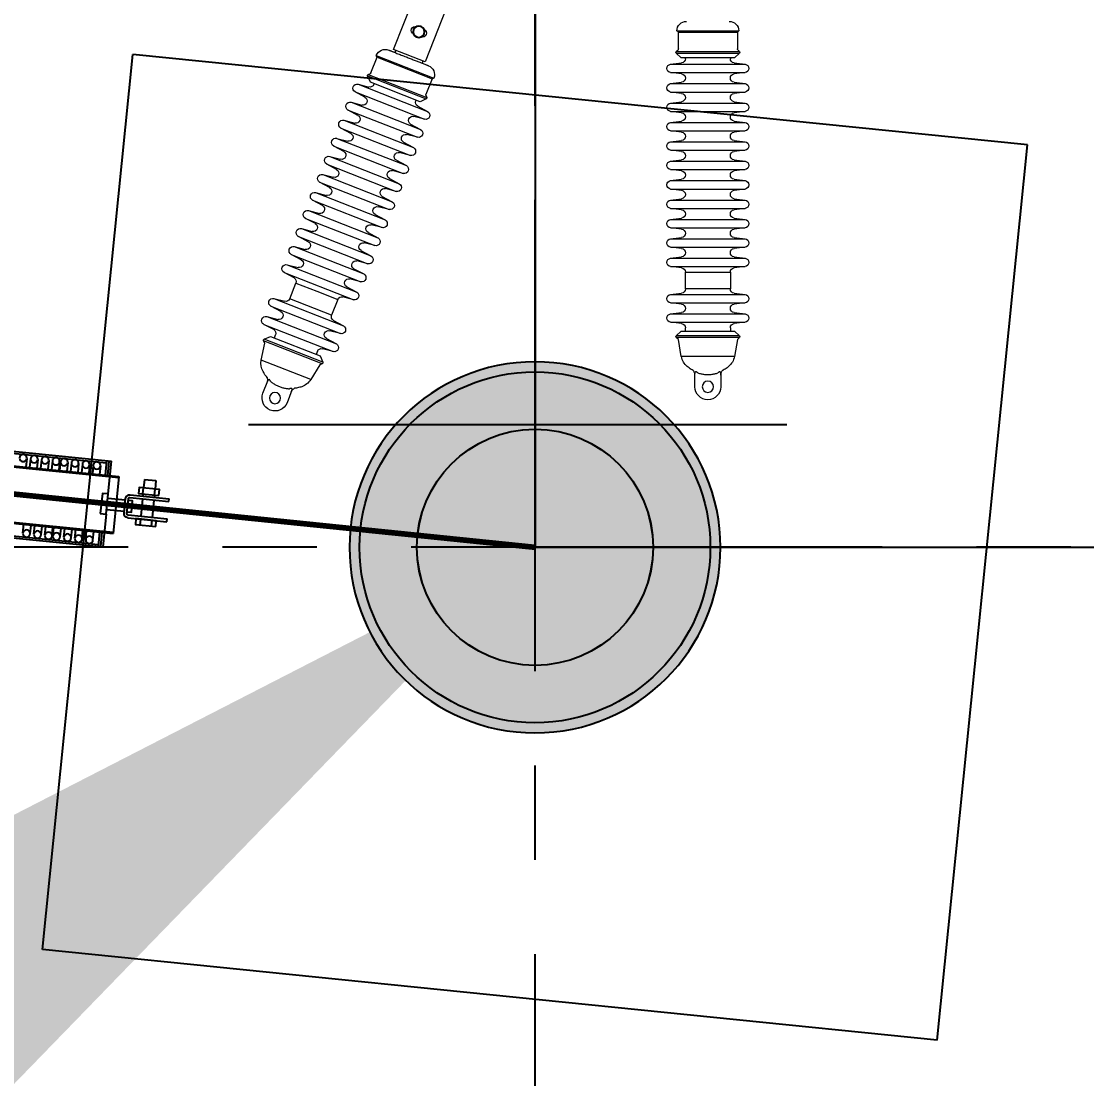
# Model space of a CAD drawing. Header units: millimetres. Extents: x -37020 to 35906, y -101 to 52234.
# Drawn here: x 2.785 to 4.681, y 318.676 to 320.557 of the extents above; entities that cross this region are included whole.
import ezdxf
from ezdxf import colors
from ezdxf.entities.mleader import LeaderData, LeaderLine
from ezdxf.math import Vec2, Vec3

# ---------------------------------------------------------------- set-up
doc = ezdxf.new("R2010")
doc.units = ezdxf.units.MM
doc.header["$PDMODE"] = 35
doc.header["$PDSIZE"] = 1
doc.linetypes.add('CENTER', pattern=[50.8, 31.75, -6.35, 6.35, -6.35])
doc.linetypes.add('DASHED2', pattern=[0.375, 0.25, -0.125])
for name, color, linetype in [('Catenaria', 2, 'Continuous'), ('catenaria_oll_explicación_apagar', 40, 'Continuous'), ('GE-Cotas', 1, 'Continuous'), ('REFERENCIAS', 1, 'Continuous')]:
    doc.layers.add(name, color=color, linetype=linetype)
doc.styles.add('Romans', font='romans.shx', dxfattribs={"width": 0.8})
doc.styles.get("Standard").update_dxf_attribs({"font": 'arial.ttf'})
doc.dimstyles.get("Standard").update_dxf_attribs({"dimtxt": 0.18, "dimasz": 0.18, "dimexe": 0.18, "dimexo": 0.0625, "dimgap": 0.09, "dimtad": 0, "dimtih": 1, "dimtoh": 1, "dimdec": 4, "dimzin": 0, "dimdsep": 46, "dimtxsty": 'Standard', "dimcen": 0.09, "dimadec": 0, "dimazin": 0, "dimtfac": 1, "dimtdec": 4, "dimtofl": 0, "dimtmove": 0, "dimatfit": 3, "dimfxl": 1, "dimtolj": 1, "dimtzin": 0, "dimarcsym": 0})

# ---------------------------------------------------------------- blocks, each defined once
blk = doc.blocks.new('A$C3F1319B9')
at = {"layer": 'catenaria_oll_explicación_apagar', "ltscale": 0.1}
blk.add_line((-7.4205, 0.5076), (2.2612, 0.5076), dxfattribs=at)
blk.add_circle((2.2612, 0.5076), 0.21, dxfattribs=at)
blk = doc.blocks.new('ménsula móvil IN G 2.2m')
at = {"color": 252, "linetype": 'Continuous', "lineweight": 15}
for p, q in [((114.8, 66.4), (112.4, 46.6)), ((114.8, -66.4), (114.8, 66.4)), ((132.1, 46.6), (129.7, 66.4)), ((129.7, -66.4), (129.7, 66.4)), ((149.3, 66.4), (146.9, 46.6)), ((149.3, -66.4), (149.3, 66.4)), ((166.6, 46.6), (164.2, 66.4)), ((164.2, -66.4), (164.2, 66.4)), ((213.8, 66.4), (211.4, 46.6)), ((213.8, -66.4), (213.8, 66.4)), ((231.1, 46.6), (228.7, 66.4)), ((228.7, -66.4), (228.7, 66.4)), ((248.3, 66.4), (245.9, 46.6)), ((248.3, -66.4), (248.3, 66.4)), ((265.6, 46.6), (263.2, 66.4)), ((263.2, -66.4), (263.2, 66.4)), ((282.8, 66.4), (280.4, 46.6)), ((282.8, -66.4), (282.8, 66.4)), ((300.1, 46.6), (297.7, 66.4)), ((297.7, -66.4), (297.7, 66.4)), ((317.3, 66.4), (314.9, 46.6)), ((317.3, -66.4), (317.3, 66.4)), ((334.6, 46.6), (332.2, 66.4)), ((332.2, -66.4), (332.2, 66.4)), ((351.8, 66.4), (349.4, 46.6)), ((351.8, -66.4), (351.8, 66.4)), ((369.1, 46.6), (366.7, 66.4)), ((366.7, -66.4), (366.7, 66.4)), ((386.3, 66.4), (383.9, 46.6)), ((386.3, -66.4), (386.3, 66.4)), ((403.6, 46.6), (401.2, 66.4)), ((401.2, -66.4), (401.2, 66.4)), ((420.8, 66.4), (418.4, 46.6)), ((420.8, -66.4), (420.8, 66.4)), ((438.1, 46.6), (435.7, 66.4)), ((435.7, -66.4), (435.7, 66.4)), ((455.3, 66.4), (452.9, 46.6)), ((455.3, -66.4), (455.3, 66.4)), ((472.6, 46.6), (470.2, 66.4)), ((470.2, -66.4), (470.2, 66.4)), ((489.8, 66.4), (487.4, 46.6)), ((489.8, -66.4), (489.8, 66.4)), ((507.1, 46.6), (504.7, 66.4)), ((504.7, -66.4), (504.7, 66.4)), ((524.3, 66.4), (521.9, 46.6)), ((524.3, -66.4), (524.3, 66.4)), ((541.6, 46.6), (539.2, 66.4)), ((539.2, -66.4), (539.2, 66.4)), ((558.8, 66.4), (556.4, 46.6)), ((558.8, -66.4), (558.8, 66.4)), ((576.1, 46.6), (573.7, 66.4)), ((573.7, -66.4), (573.7, 66.4)), ((84, 52.5), (53.9, 47.2)), ((53.9, 47.2), (53.9, -47.2)), ((87.6, 56.1), (84, 52.5)), ((87.6, 56.1), (87.6, -56.1)), ((99, 47.5), (90.4, 56.1)), ((90.4, 56.1), (90.4, -56.1)), ((99, -47.5), (99, 47.5)), ((105, 40), (99, 40)), ((204, 40), (174, 40)), ((174, 40), (174, -40)), ((204, 0), (204, 40)), ((585, 40), (583.5, 40)), ((593.6, 56.1), (585, 47.5)), ((585, 47.5), (585, -47.5)), ((593.6, -56.1), (593.6, 56.1)), ((599.4, 53.1), (596.4, 56.1)), ((596.4, -56.1), (596.4, 56.1)), ((630.5, 52.5), (600.8, 52.5)), ((633, 55), (630.5, 52.5)), ((630.5, -52.5), (630.5, 52.5)), ((633, -55), (633, 55)), ((23.8, 23), (0, 23)), ((23.8, 23), (24.3, 22.9)), ((25.4, 18.7), (24.7, 18)), ((204, -40), (204, 0)), ((0, -23), (23.8, -23)), ((53.9, -47.2), (84, -52.5)), ((84, -52.5), (87.6, -56.1)), ((90.4, -56.1), (99, -47.5)), ((99, -40), (105, -40)), ((112.4, -46.6), (114.8, -66.4)), ((129.7, -66.4), (132.1, -46.6)), ((146.9, -46.6), (149.3, -66.4)), ((164.2, -66.4), (166.6, -46.6)), ((174, -40), (204, -40)), ((211.4, -46.6), (213.8, -66.4)), ((228.7, -66.4), (231.1, -46.6)), ((245.9, -46.6), (248.3, -66.4)), ((263.2, -66.4), (265.6, -46.6)), ((280.4, -46.6), (282.8, -66.4)), ((297.7, -66.4), (300.1, -46.6)), ((314.9, -46.6), (317.3, -66.4)), ((332.2, -66.4), (334.6, -46.6)), ((349.4, -46.6), (351.8, -66.4)), ((366.7, -66.4), (369.1, -46.6)), ((383.9, -46.6), (386.3, -66.4)), ((401.2, -66.4), (403.6, -46.6)), ((418.4, -46.6), (420.8, -66.4)), ((435.7, -66.4), (438.1, -46.6)), ((452.9, -46.6), (455.3, -66.4)), ((470.2, -66.4), (472.6, -46.6)), ((487.4, -46.6), (489.8, -66.4)), ((504.7, -66.4), (507.1, -46.6)), ((521.9, -46.6), (524.3, -66.4)), ((539.2, -66.4), (541.6, -46.6)), ((556.4, -46.6), (558.8, -66.4)), ((573.7, -66.4), (576.1, -46.6)), ((583.5, -40), (585, -40)), ((585, -47.5), (593.6, -56.1)), ((596.4, -56.1), (599.4, -53.1)), ((600.8, -52.5), (630.5, -52.5)), ((630.5, -52.5), (633, -55)), ((828.6, -404.3), (577.7, -502.8)), ((599.7, -559), (850.6, -460.4)), ((547.6, -490.6), (520, -501.5)), ((549.1, -487.4), (547.6, -490.6)), ((586, -588.4), (547.6, -490.6)), ((589.3, -589.8), (549.1, -487.4)), ((467, -528.7), (457.6, -511.1)), ((506.1, -634.7), (457.6, -511.1)), ((475.8, -503.9), (480.9, -523.2)), ((524.4, -627.5), (475.8, -503.9)), ((499.1, -516), (489.7, -498.5)), ((538.3, -622.1), (489.7, -498.5)), ((512, -500.8), (507.1, -511.9)), ((553, -605.2), (512, -500.8)), ((518.5, -501.5), (514.6, -499.8)), ((555.6, -604.2), (514.6, -499.8)), ((579.3, -506.9), (575.6, -508.4)), ((577.7, -502.8), (599.7, -559)), ((411.6, -529.1), (416.7, -548.4)), ((460.2, -652.7), (411.6, -529.1)), ((434.9, -541.3), (425.5, -523.7)), ((474, -647.3), (425.5, -523.7)), ((443.7, -516.5), (448.8, -535.8)), ((492.3, -640.1), (443.7, -516.5)), ((507.1, -511.9), (541.9, -600.3)), ((509.9, -518.9), (508.5, -519.4)), ((370.7, -566.5), (361.2, -548.9)), ((409.8, -672.5), (361.2, -548.9)), ((379.5, -541.7), (384.5, -561.1)), ((428.1, -665.4), (379.5, -541.7)), ((402.8, -553.9), (393.4, -536.3)), ((441.9, -659.9), (393.4, -536.3)), ((315.3, -567), (320.3, -586.3)), ((363.8, -690.6), (315.3, -567)), ((338.6, -579.1), (329.1, -561.5)), ((377.7, -685.1), (329.1, -561.5)), ((347.4, -554.4), (352.4, -573.7)), ((395.9, -678), (347.4, -554.4)), ((594.4, -556.3), (598.1, -554.9)), ((274.4, -604.3), (264.9, -586.8)), ((313.5, -710.4), (264.9, -586.8)), ((283.2, -579.6), (288.2, -598.9)), ((331.7, -703.2), (283.2, -579.6)), ((306.5, -591.7), (297, -574.1)), ((345.6, -697.8), (297, -574.1)), ((218.9, -604.8), (224, -624.1)), ((267.5, -728.4), (218.9, -604.8)), ((242.2, -617), (232.8, -599.4)), ((281.4, -723), (232.8, -599.4)), ((251.1, -592.2), (256.1, -611.5)), ((299.6, -715.8), (251.1, -592.2)), ((538.3, -622.1), (533.2, -602.8)), ((537.7, -593.9), (539.1, -593.4)), ((541.9, -600.3), (553, -605.2)), ((555.6, -604.2), (557.3, -600.3)), ((558.4, -599.2), (586, -588.4)), ((586, -588.4), (589.3, -589.8)), ((178, -642.2), (168.6, -624.6)), ((217.1, -748.2), (168.6, -624.6)), ((186.8, -617.4), (191.9, -636.7)), ((235.4, -741.1), (186.8, -617.4)), ((210.1, -629.6), (200.7, -612)), ((249.3, -735.6), (200.7, -612)), ((482.8, -622.6), (492.3, -640.1)), ((506.1, -634.7), (501.1, -615.4)), ((514.9, -609.9), (524.4, -627.5)), ((154.7, -630), (159.8, -649.4)), ((203.3, -753.7), (154.7, -630)), ((441.9, -659.9), (436.9, -640.6)), ((450.7, -635.2), (460.2, -652.7)), ((474, -647.3), (469, -628)), ((85.9, -678.4), (76.4, -660.8)), ((125, -784.4), (76.4, -660.8)), ((94.7, -653.6), (99.7, -672.9)), ((143.2, -777.3), (94.7, -653.6)), ((118, -665.8), (108.5, -648.2)), ((157.1, -771.8), (108.5, -648.2)), ((155.2, -658.2), (127.3, -669.2)), ((169.9, -695.4), (155.2, -658.2)), ((386.5, -660.4), (395.9, -678)), ((409.8, -672.5), (404.8, -653.2)), ((418.6, -647.8), (428.1, -665.4)), ((62.6, -666.2), (67.6, -685.6)), ((111.1, -789.9), (62.6, -666.2)), ((127.3, -669.2), (156.6, -743.6)), ((345.6, -697.8), (340.5, -678.5)), ((354.4, -673), (363.8, -690.6)), ((377.7, -685.1), (372.6, -665.8)), ((39, -690.5), (12.9, -706.4)), ((41, -685.8), (39, -690.5)), ((41, -685.8), (82, -790.2)), ((54.8, -689.6), (43.6, -684.8)), ((43.6, -684.8), (84.7, -789.2)), ((89.5, -778), (54.8, -689.6)), ((63.1, -694.4), (57.5, -696.6)), ((184.5, -732.7), (169.9, -695.4)), ((290.2, -698.2), (299.6, -715.8)), ((313.5, -710.4), (308.4, -691.1)), ((322.3, -685.6), (331.7, -703.2)), ((12.9, -706.4), (47.4, -794.3)), ((249.3, -735.6), (244.2, -716.3)), ((258.1, -710.9), (267.5, -728.4)), ((281.4, -723), (276.3, -703.7)), ((156.6, -743.6), (184.5, -732.7)), ((193.8, -736.1), (203.3, -753.7)), ((217.1, -748.2), (212.1, -728.9)), ((225.9, -723.5), (235.4, -741.1)), ((-6.2, -739.9), (-28.4, -748.6)), ((-6.2, -739.9), (-5.8, -739.8)), ((-3.2, -743.3), (-3.6, -744.3)), ((157.1, -771.8), (152.1, -752.5)), ((86.8, -771.1), (92.4, -768.9)), ((101.7, -772.3), (111.1, -789.9)), ((125, -784.4), (119.9, -765.1)), ((133.8, -759.7), (143.2, -777.3)), ((-11.6, -791.4), (10.6, -782.7)), ((47.4, -794.3), (77.4, -788.2)), ((77.4, -788.2), (82, -790.2)), ((84.7, -789.2), (89.5, -778))]:
    blk.add_line(p, q, dxfattribs=at)
for centre in [(0, 0), (-20, -770)]:
    blk.add_circle(centre, 10, dxfattribs=at)
at = {"color": 252}
blk.add_circle((631.5, -514.1), 10, dxfattribs=at)
at = {"color": 252, "linetype": 'Continuous', "lineweight": 15}
for centre, radius, start, end in [((122.2, 65.5), 7.5, 6.9668, 173.0332), ((156.7, 65.5), 7.5, 6.9668, 173.0332), ((221.2, 65.5), 7.5, 6.9668, 173.0332), ((255.7, 65.5), 7.5, 6.9668, 173.0332), ((290.2, 65.5), 7.5, 6.9668, 173.0332), ((324.7, 65.5), 7.5, 6.9668, 173.0332), ((359.2, 65.5), 7.5, 6.9668, 173.0332), ((393.7, 65.5), 7.5, 6.9668, 173.0332), ((428.2, 65.5), 7.5, 6.9668, 173.0332), ((462.7, 65.5), 7.5, 6.9668, 173.0332), ((497.2, 65.5), 7.5, 6.9668, 173.0332), ((531.7, 65.5), 7.5, 6.9668, 173.0332), ((566.2, 65.5), 7.5, 6.9668, 173.0332), ((59.1, 17.6), 30, 100, 140.0716), ((89, 54.7), 2, 45, 135), ((105, 47.5), 7.5, 270, 353.0332), ((139.5, 47.5), 7.5, 186.9668, 353.0332), ((174, 47.5), 7.5, 186.9668, 270), ((204, 47.5), 7.5, 270, 353.0332), ((238.5, 47.5), 7.5, 186.9668, 353.0332), ((273, 47.5), 7.5, 186.9668, 353.0332), ((307.5, 47.5), 7.5, 186.9668, 353.0332), ((342, 47.5), 7.5, 186.9668, 353.0332), ((376.5, 47.5), 7.5, 186.9668, 353.0332), ((411, 47.5), 7.5, 186.9668, 353.0332), ((445.5, 47.5), 7.5, 186.9668, 353.0332), ((480, 47.5), 7.5, 186.9668, 353.0332), ((514.5, 47.5), 7.5, 186.9668, 353.0332), ((549, 47.5), 7.5, 186.9668, 353.0332), ((583.5, 47.5), 7.5, 186.9668, 270), ((595, 54.7), 2, 45, 135), ((600.8, 54.5), 2, 225, 270), ((633, 38), 17, 0, 90), ((0, 0), 23, 90, 270), ((59.1, -17.6), 30, 219.9284, 260), ((89, -54.7), 2, 225, 315), ((105, -47.5), 7.5, 6.9668, 90), ((139.5, -47.5), 7.5, 6.9668, 173.0332), ((174, -47.5), 7.5, 90, 173.0332), ((204, -47.5), 7.5, 6.9668, 90), ((238.5, -47.5), 7.5, 6.9668, 173.0332), ((273, -47.5), 7.5, 6.9668, 173.0332), ((307.5, -47.5), 7.5, 6.9668, 173.0332), ((342, -47.5), 7.5, 6.9668, 173.0332), ((376.5, -47.5), 7.5, 6.9668, 173.0332), ((411, -47.5), 7.5, 6.9668, 173.0332), ((445.5, -47.5), 7.5, 6.9668, 173.0332), ((480, -47.5), 7.5, 6.9668, 173.0332), ((514.5, -47.5), 7.5, 6.9668, 173.0332), ((549, -47.5), 7.5, 6.9668, 173.0332), ((583.5, -47.5), 7.5, 90, 173.0332), ((595, -54.7), 2, 225, 315), ((600.8, -54.5), 2, 90, 135), ((633, -38), 17, 270, 0), ((122.2, -65.5), 7.5, 186.9668, 353.0332), ((156.7, -65.5), 7.5, 186.9668, 353.0332), ((221.2, -65.5), 7.5, 186.9668, 353.0332), ((255.7, -65.5), 7.5, 186.9668, 353.0332), ((290.2, -65.5), 7.5, 186.9668, 353.0332), ((324.7, -65.5), 7.5, 186.9668, 353.0332), ((359.2, -65.5), 7.5, 186.9668, 353.0332), ((393.7, -65.5), 7.5, 186.9668, 353.0332), ((428.2, -65.5), 7.5, 186.9668, 353.0332), ((462.7, -65.5), 7.5, 186.9668, 353.0332), ((497.2, -65.5), 7.5, 186.9668, 353.0332), ((531.7, -65.5), 7.5, 186.9668, 353.0332), ((566.2, -65.5), 7.5, 186.9668, 353.0332), ((555.3, -503.2), 17, 21.4472, 111.4472), ((451, -514.6), 7.5, 28.414, 194.4805), ((483.1, -502), 7.5, 28.414, 194.4805), ((513.8, -501.6), 2, 66.4472, 156.4472), ((519.3, -499.6), 2, 246.4472, 291.4472), ((629, -507.6), 7, 21.4472, 201.4472), ((418.9, -527.3), 7.5, 28.414, 194.4805), ((473.6, -525.1), 7.5, 208.414, 14.4805), ((505.7, -512.5), 7.5, 208.414, 291.4472), ((634.1, -520.6), 7, 201.4472, 21.4472), ((354.6, -552.5), 7.5, 28.414, 194.4805), ((386.8, -539.9), 7.5, 28.414, 194.4805), ((409.4, -550.3), 7.5, 208.414, 14.4805), ((441.5, -537.7), 7.5, 208.414, 14.4805), ((322.5, -565.1), 7.5, 28.414, 194.4805), ((377.3, -562.9), 7.5, 208.414, 14.4805), ((583.1, -573.9), 17, 291.4472, 21.4472), ((258.3, -590.3), 7.5, 28.414, 194.4805), ((290.4, -577.7), 7.5, 28.414, 194.4805), ((313.1, -588.2), 7.5, 208.414, 14.4805), ((345.2, -575.5), 7.5, 208.414, 14.4805), ((226.2, -602.9), 7.5, 28.414, 194.4805), ((280.9, -600.8), 7.5, 208.414, 14.4805), ((508.4, -613.5), 7.5, 28.414, 194.4805), ((540.5, -600.9), 7.5, 111.4472, 194.4805), ((553.8, -603.4), 2, 246.4472, 336.4472), ((559.2, -601.1), 2, 111.4472, 156.4472), ((162, -628.2), 7.5, 28.414, 194.4805), ((194.1, -615.6), 7.5, 28.414, 194.4805), ((216.7, -626), 7.5, 208.414, 14.4805), ((248.8, -613.4), 7.5, 208.414, 14.4805), ((476.2, -626.1), 7.5, 28.414, 194.4805), ((531, -624), 7.5, 208.414, 14.4805), ((101.9, -651.8), 7.5, 28.414, 194.4805), ((184.6, -638.6), 7.5, 208.414, 14.4805), ((412, -651.3), 7.5, 28.414, 194.4805), ((444.1, -638.7), 7.5, 28.414, 194.4805), ((498.9, -636.6), 7.5, 208.414, 14.4805), ((69.8, -664.4), 7.5, 28.414, 194.4805), ((152.5, -651.2), 7.5, 291.4472, 14.4805), ((379.9, -664), 7.5, 28.414, 194.4805), ((434.7, -661.8), 7.5, 208.414, 14.4805), ((466.8, -649.2), 7.5, 208.414, 14.4805), ((92.5, -674.8), 7.5, 208.414, 14.4805), ((124.6, -662.2), 7.5, 208.414, 291.4472), ((315.7, -689.2), 7.5, 28.414, 194.4805), ((347.8, -676.6), 7.5, 28.414, 194.4805), ((402.5, -674.4), 7.5, 208.414, 14.4805), ((42.8, -686.6), 2, 66.4472, 156.4472), ((60.4, -687.4), 7.5, 291.4472, 14.4805), ((283.6, -701.8), 7.5, 28.414, 194.4805), ((338.3, -699.6), 7.5, 208.414, 14.4805), ((370.4, -687), 7.5, 208.414, 14.4805), ((28.5, -732), 30, 121.4472, 161.5189), ((219.4, -727), 7.5, 28.414, 194.4805), ((251.5, -714.4), 7.5, 28.414, 194.4805), ((306.2, -712.3), 7.5, 208.414, 14.4805), ((187.2, -739.7), 7.5, 28.414, 111.4472), ((242, -737.5), 7.5, 208.414, 14.4805), ((274.1, -724.9), 7.5, 208.414, 14.4805), ((-20, -770), 23, 111.4472, 291.4472), ((127.2, -763.2), 7.5, 28.414, 194.4805), ((159.3, -750.6), 7.5, 111.4472, 194.4805), ((209.9, -750.1), 7.5, 208.414, 14.4805), ((95.1, -775.9), 7.5, 28.414, 111.4472), ((149.8, -773.7), 7.5, 208.414, 14.4805), ((41.4, -764.9), 30, 241.3756, 281.4472), ((82.8, -788.4), 2, 246.4472, 336.4472), ((117.7, -786.3), 7.5, 208.414, 14.4805)]:
    blk.add_arc(centre, radius, start, end, dxfattribs=at)
for points, knots in [([(20.9, 23), (21.6, 23), (23, 23.1), (25, 23.6), (26.9, 24.5), (28.2, 25.3), (28.8, 25.9), (28.9, 26)], [0, 0, 0, 0, 0.1618786, 0.3284551, 0.4903377, 0.6569471, 0.693981, 0.693981, 0.693981, 0.693981]), ([(24.3, 22.9), (24.8, 22.9), (25.5, 22.8), (26.3, 22.4), (26.7, 21.8), (26.8, 21.2), (26.6, 20.4), (26.1, 19.6), (25.7, 19), (25.4, 18.7)], [0, 0, 0, 0, 0.239972, 0.37963, 0.4998, 0.614387, 0.731041, 0.854771, 1, 1, 1, 1]), ([(36.1, 36.9), (35.3, 36), (33.7, 34), (31.5, 30.7), (29.9, 28), (29.1, 26.4), (28.9, 26)], [0, 0, 0, 0, 0.274899, 0.587477, 0.902101, 1, 1, 1, 1]), ([(24.7, -18), (24.1, -16.1), (23, -12.2), (22, -6.1), (21.7, 0), (22, 6.1), (23, 12.2), (24.1, 16.1), (24.7, 18)], [0, 0, 0, 0, 0.165608, 0.332349, 0.5, 0.667664, 0.834397, 1, 1, 1, 1]), ([(24.7, -18), (25, -18.3), (25.6, -18.9), (26.3, -19.9), (26.7, -20.8), (26.8, -21.6), (26.5, -22.2), (25.5, -22.9), (24.5, -23), (23.8, -23)], [0, 0, 0, 0, 0.1456999, 0.2663806, 0.3776883, 0.4821934, 0.5908504, 0.712234, 1, 1, 1, 1]), ([(20.9, -23), (21.6, -23), (23, -23.1), (25, -23.6), (26.9, -24.5), (28.1, -25.3), (28.8, -25.9), (28.9, -26)], [0, 0, 0, 0, 0.1618786, 0.3284551, 0.4903377, 0.6569471, 0.6898322, 0.6898322, 0.6898322, 0.6898322]), ([(28.9, -26), (29.6, -27.3), (31, -29.9), (33.4, -33.5), (35.2, -35.7), (36, -36.8)], [0, 0, 0, 0, 0.336643, 0.676338, 1, 1, 1, 1]), ([(591.7, -549.3), (591.1, -548), (590.1, -545.4), (588.5, -541.2), (586.8, -537), (585.3, -533.1), (583.9, -529.5), (582.5, -525.9), (581.1, -522.4), (579.7, -518.9), (578.4, -515.7), (577.2, -512.6), (576, -509.4), (574.8, -506.4), (573.7, -503.6), (572.8, -501.2), (572, -499.4), (571.5, -498), (571.2, -497.3), (571.1, -497), (571.1, -497), (571.1, -497)], [0, 0, 0, 0, 0.058891, 0.119603, 0.182018, 0.230818, 0.279611, 0.329449, 0.37928, 0.429119, 0.47895, 0.52775, 0.576543, 0.638964, 0.699677, 0.758561, 0.817451, 0.878164, 0.940579, 0.989378, 1, 1, 1, 1]), ([(598.9, -567.7), (598.9, -567.7), (598.9, -567.7), (598.7, -567.2), (598.3, -566.4), (597.9, -565.2), (597.3, -563.6), (596.5, -561.7), (595.6, -559.4), (594.5, -556.5), (593.1, -553.1), (592.1, -550.6), (591.7, -549.3)], [0, 0, 0, 0, 0.0738155, 0.1701917, 0.2665548, 0.362931, 0.459294, 0.5536623, 0.6480177, 0.7687258, 0.8861228, 1, 1, 1, 1]), ([(-9, -741), (-8.3, -740.7), (-7.1, -740.1), (-5.4, -738.9), (-3.9, -737.4), (-3.1, -736.1), (-2.6, -735.4), (-2.6, -735.2)], [0, 0, 0, 0, 0.1618786, 0.3284551, 0.4903377, 0.6569471, 0.693981, 0.693981, 0.693981, 0.693981]), ([(0.1, -722.5), (-0.3, -723.6), (-1, -726.1), (-1.9, -729.9), (-2.4, -733), (-2.6, -734.8), (-2.6, -735.2)], [0, 0, 0, 0, 0.274899, 0.587477, 0.902101, 1, 1, 1, 1]), ([(-5.8, -739.8), (-5.3, -739.7), (-4.6, -739.4), (-3.7, -739.6), (-3.1, -739.9), (-2.8, -740.5), (-2.7, -741.3), (-2.8, -742.3), (-3.1, -742.9), (-3.2, -743.3)], [0, 0, 0, 0, 0.239972, 0.37963, 0.4998, 0.614387, 0.731041, 0.854771, 1, 1, 1, 1]), ([(9.5, -777.8), (8.3, -776.2), (5.8, -773), (2.8, -767.7), (0.2, -762.1), (-1.7, -756.3), (-3.1, -750.3), (-3.4, -746.3), (-3.6, -744.3)], [0, 0, 0, 0, 0.165608, 0.332349, 0.5, 0.667664, 0.834397, 1, 1, 1, 1]), ([(7.8, -783.8), (8.5, -783.6), (9.8, -783.1), (11.9, -782.9), (14, -783), (15.5, -783.3), (16.3, -783.6), (16.4, -783.6)], [0, 0, 0, 0, 0.1618786, 0.3284551, 0.4903377, 0.6569471, 0.6898322, 0.6898322, 0.6898322, 0.6898322]), ([(9.5, -777.8), (10, -777.9), (10.8, -778.3), (11.8, -778.9), (12.5, -779.6), (12.8, -780.3), (12.8, -781.1), (12.1, -782), (11.2, -782.4), (10.6, -782.7)], [0, 0, 0, 0, 0.1456999, 0.2663806, 0.3776883, 0.4821934, 0.5908504, 0.712234, 1, 1, 1, 1]), ([(16.4, -783.7), (17.5, -784.6), (19.7, -786.5), (23.3, -789), (25.8, -790.5), (27, -791.1)], [0, 0, 0, 0, 0.336643, 0.676338, 1, 1, 1, 1])]:
    blk.add_open_spline(points, degree=3, knots=knots, dxfattribs=at)
blk = doc.blocks.new('A$C356E08B0')
at = {"layer": 'GE-Cotas'}
for p, q in [((0.147, 0.1592), (1.9904, 0.1592)), ((0.2139, 0.1557), (1.9818, 0.1557)), ((1.9818, 0.1335), (1.9818, 0.1592)), ((1.9861, 0.1335), (1.9861, 0.1592)), ((1.9904, 0.1009), (1.9904, 0.1592)), ((0.2033, 0.1335), (2.0061, 0.1335)), ((1.8464, 0.1492), (1.8464, 0.1335)), ((1.8593, 0.1492), (1.8593, 0.1335)), ((1.866, 0.1492), (1.866, 0.1335)), ((1.8789, 0.1492), (1.8789, 0.1335)), ((1.8855, 0.1492), (1.8855, 0.1335)), ((1.8985, 0.1492), (1.8985, 0.1335)), ((1.8999, 0.1492), (1.8999, 0.1335)), ((1.9129, 0.1492), (1.9129, 0.1335)), ((1.9195, 0.1492), (1.9195, 0.1335)), ((1.9325, 0.1492), (1.9325, 0.1335)), ((1.9391, 0.1492), (1.9391, 0.1335)), ((1.952, 0.1492), (1.952, 0.1335)), ((1.9587, 0.1492), (1.9587, 0.1335)), ((1.9716, 0.1492), (1.9716, 0.1335)), ((2.0061, 0.0319), (2.0061, 0.1335)), ((0.2033, 0.1316), (2.0061, 0.1316)), ((2.0518, 0.1033), (2.0518, 0.1139)), ((2.0722, 0.1033), (2.0722, 0.1139)), ((2.0218, 0.0959), (2.0218, 0.0696)), ((2.0268, 0.0959), (2.0268, 0.0696)), ((2.0292, 0.1033), (2.0991, 0.1033)), ((2.0292, 0.0983), (2.0991, 0.0983)), ((2.0518, 0.0672), (2.0518, 0.0983)), ((2.0722, 0.0672), (2.0722, 0.0983)), ((2.0991, 0.1033), (2.0991, 0.0983)), ((2.0218, 0.0929), (1.9904, 0.0929)), ((2.0218, 0.0726), (1.9904, 0.0726)), ((1.9904, 0.0646), (1.9904, 0.0062)), ((2.0292, 0.0672), (2.0991, 0.0672)), ((2.0292, 0.0622), (2.0991, 0.0622)), ((2.0518, 0.0582), (2.0518, 0.0622)), ((2.0518, 0.0582), (2.0518, 0.0476)), ((2.0722, 0.0582), (2.0722, 0.0622)), ((2.0722, 0.0582), (2.0722, 0.0476)), ((2.0991, 0.0672), (2.0991, 0.0622)), ((2.0518, 0.0325), (2.0518, 0.0476)), ((2.0722, 0.0325), (2.0722, 0.0476)), ((0.2033, 0.0339), (2.0061, 0.0339)), ((0.2033, 0.0319), (2.0061, 0.0319)), ((1.8398, 0.0163), (1.8398, 0.0319)), ((1.8464, 0.0163), (1.8464, 0.0319)), ((1.8593, 0.0163), (1.8593, 0.0319)), ((1.866, 0.0163), (1.866, 0.0319)), ((1.8789, 0.0163), (1.8789, 0.0319)), ((1.8855, 0.0163), (1.8855, 0.0319)), ((1.8985, 0.0163), (1.8985, 0.0319)), ((1.8999, 0.0163), (1.8999, 0.0319)), ((1.9129, 0.0163), (1.9129, 0.0319)), ((1.9195, 0.0163), (1.9195, 0.0319)), ((1.9325, 0.0163), (1.9325, 0.0319)), ((1.9391, 0.0163), (1.9391, 0.0319)), ((1.952, 0.0163), (1.952, 0.0319)), ((1.9587, 0.0163), (1.9587, 0.0319)), ((1.9716, 0.0163), (1.9716, 0.0319)), ((1.9818, 0.0319), (1.9818, 0.0062)), ((1.9861, 0.0319), (1.9861, 0.0062)), ((2.0518, 0.0325), (2.0722, 0.0325)), ((0.147, 0.0062), (1.9904, 0.0062)), ((0.2139, 0.0098), (1.9818, 0.0098))]:
    blk.add_line(p, q, dxfattribs=at)
for points in [[(2.0802, 0.1139), (2.0802, 0.1033), (2.0438, 0.1033), (2.0438, 0.1139), (2.0802, 0.1139)], [(1.9798, 0.1009), (1.9904, 0.1009), (1.9904, 0.0646), (1.9798, 0.0646), (1.9798, 0.1009)], [(2.0268, 0.0929), (2.0347, 0.0929), (2.0347, 0.0726), (2.0268, 0.0726)], [(2.0802, 0.0582), (2.0802, 0.0476), (2.0438, 0.0476), (2.0438, 0.0582), (2.0802, 0.0582)]]:
    blk.add_lwpolyline(points, dxfattribs=at)
for centre in [(1.8529, 0.1492), (1.8724, 0.1492), (1.892, 0.1492), (1.9064, 0.1492), (1.926, 0.1492), (1.9456, 0.1492), (1.9651, 0.1492), (1.8333, 0.0163), (1.8529, 0.0163), (1.8724, 0.0163), (1.892, 0.0163), (1.9064, 0.0163), (1.926, 0.0163), (1.9456, 0.0163), (1.9651, 0.0163)]:
    blk.add_circle(centre, 0.00647, dxfattribs=at)
for centre, radius, start, end in [((2.0292, 0.0959), 0.00743, 90, 180), ((2.0292, 0.0959), 0.00243, 90, 180), ((2.0292, 0.0696), 0.00743, 180, 270), ((2.0292, 0.0696), 0.00243, 180, 270)]:
    blk.add_arc(centre, radius, start, end, dxfattribs=at)
blk = doc.blocks.new('A$C60C7134E')
at = {"layer": 'Catenaria', "color": 252, "linetype": 'Continuous', "ltscale": 7}
for p, q in [((-0.2612, 1.1008), (-1.1008, -0.2612)), ((-0.2612, 1.1008), (1.1008, 0.2612)), ((1.1008, 0.2612), (0.2612, -1.1008)), ((-1.1008, -0.2612), (0.2612, -1.1008))]:
    blk.add_line(p, q, dxfattribs=at)
blk.add_circle((0, 0), 0.3119, dxfattribs=at)
at = {"layer": 'Catenaria', "color": 2, "linetype": 'DASHED2', "ltscale": 7}
blk.add_circle((0, 0), 0.21, dxfattribs=at)
at = {"layer": 'Catenaria', "xscale": -1, "rotation": 328.3257525560198}
blk.add_blockref('A$C356E08B0', (2.3014, -1.5169), dxfattribs=at)
blk = doc.blocks.new('*D249')
at = {"layer": 'Defpoints', "color": 0, "transparency": 16777216}
for p in [(-13.0402, 322.0038), (8.2825, 319.8248), (8.2564, 319.5701)]:
    blk.add_point(p, dxfattribs=at)
at = {"layer": 'Catenaria', "color": 3, "linetype": 'Continuous', "transparency": 16777216, "insert": (-1.8694, 320.9818), "char_height": 0.5, "attachment_point": 5, "rotation": 354.1653, "style": 'Romans'}
blk.add_mtext('\\A1;21.43', dxfattribs=at)
blk = doc.blocks.new('COORDENADAS 4.4')
at = {"layer": 'GE-Cotas', "ltscale": 4}
h = blk.add_hatch(color=256, dxfattribs=at)
h.dxf.hatch_style = 1
h.paths.add_polyline_path([(0, 0.5, -0.414214), (0.5, 0), (0, 0)])
h.paths.add_polyline_path([(0, 0.5), (0, 0), (-0.5, 0, -0.414214)])
h.paths.add_polyline_path([(-0.5, 0), (0, 0), (0, -0.5, -0.414214)])
h.paths.add_polyline_path([(0, 0), (0.5, 0, -0.414214), (0, -0.5)])
at = {"layer": 'GE-Cotas', "linetype": 'CENTER', "ltscale": 0.04}
blk.add_line((5, 0), (-5, 0), dxfattribs=at)
at = {"layer": 'GE-Cotas', "ltscale": 4}
blk.add_circle((0, 0), 0.5, dxfattribs=at)
at = {"layer": 'REFERENCIAS', "linetype": 'CENTER', "ltscale": 0.04}
blk.add_line((0, -5), (0, 5), dxfattribs=at)
at = {"layer": 'GE-Cotas', "color": 3, "ltscale": 4, "style": 'Romans', "width": 0.8}
for tag, p in [('COORDENADASX', (-19.4042, 8.0195)), ('COORDENADASY', (-19.4042, 5.5181))]:
    blk.add_attdef(tag, p, '', height=2, dxfattribs=at)
at = {"layer": 'GE-Cotas', "color": 2, "ltscale": 4}
ml = blk.add_multileader_mtext('Standard', dxfattribs=at)
ml.set_content('', color=2)
ml.set_leader_properties()
ml.build(insert=Vec2(0, 0))
ml.multileader.update_dxf_attribs({"text_right_attachment_type": 6, "dogleg_length": 0.36, "arrow_head_size": 3})
ctx = ml.context
ctx.base_point, ctx.arrow_head_size = Vec3(-20.826, 7.0195), 3
ctx.right_attachment, ctx.text_align_type = 6, 2
notes = []
notes.append((ctx, [(0, (1, 1, 0), (-5.7, 4.2195), (-1, 0), 11.1259, [(0, [(0, 0)], 0, [])])]))
ctx.mtext.insert, ctx.mtext.alignment, ctx.mtext.flow_direction = Vec3(-18.826, 9.0195), 3, 5
for ctx, leaders in notes:
    for number, flags, end, landing, length, lines in leaders:
        leader = LeaderData()
        leader.index, (leader.has_last_leader_line, leader.has_dogleg_vector, leader.attachment_direction) = number, flags
        leader.last_leader_point, leader.dogleg_vector, leader.dogleg_length = Vec3(end), Vec3(landing), length
        for number, points, colour, breaks in lines:
            line = LeaderLine()
            line.index, line.vertices, line.color, line.breaks = number, Vec3.list(points), colors.encode_raw_color(colour), breaks
            leader.lines.append(line)
        ctx.leaders.append(leader)

msp = doc.modelspace()

# ---------------------------------------------------------------- linework, layer by layer
at = {"layer": 'Catenaria', "linetype": 'Continuous'}
for p, q in [((3.1897, 319.8399), (4.1471, 319.8399)), ((3.6992, 319.6213, -11.48), (10.5189, 319.6213, -11.48))]:
    msp.add_line(p, q, dxfattribs=at)
at = {"layer": 'Catenaria', "linetype": 'Continuous', "const_width": 0.01, "elevation": -11.48}
msp.add_lwpolyline([(-83.1449, 328.4957), (-17.6234, 321.8002), (3.6992, 319.6213)], dxfattribs=at)

# ---------------------------------------------------------------- block references
at = {"xscale": -0.001, "yscale": 0.001, "zscale": 0.001, "rotation": 270}
msp.add_blockref('ménsula móvil IN G 2.2m', (4.0067, 319.9068), dxfattribs=at)
at = {"layer": 'Catenaria', "color": 52, "ltscale": 0.1, "true_color": 0xc8c92d, "rotation": 205.8865070899042}
msp.add_blockref('A$C60C7134E', (3.6992, 319.6213, -11.48), dxfattribs=at)
at = {"layer": 'catenaria_oll_explicación_apagar', "ltscale": 0.1, "rotation": 270}
msp.add_blockref('A$C3F1319B9', (3.1917, 321.8825, -11.48), dxfattribs=at)
at = {"layer": 'REFERENCIAS', "ltscale": 0.1, "xscale": -0.6599999999999682, "yscale": 0.6599999999999966, "zscale": 0.6600000000000001, "rotation": 180}
msp.add_blockref('COORDENADAS 4.4', (3.6992, 319.6213, -11.48), dxfattribs=at)

# ---------------------------------------------------------------- dimensions: what is measured, and where the dimension line sits
at = {"layer": 'Catenaria', "linetype": 'Continuous'}
dim = msp.add_linear_dim(base=(8.2564, 319.5701), p1=(-13.0402, 322.0038), p2=(8.2825, 319.8248, -11.48), angle=354.1653, dimstyle='Standard', override={"dimscale": 0.1, "dimtxt": 5, "dimasz": 2.5, "dimexe": 1, "dimexo": 1, "dimgap": 1.25, "dimtad": 1, "dimtih": 0, "dimtoh": 0, "dimdec": 2, "dimzin": 1, "dimtxsty": 'Romans', "dimcen": 1, "dimse1": 1, "dimse2": 1, "dimsd1": 1, "dimsd2": 1, "dimclrd": 2, "dimclre": 1, "dimclrt": 3, "dimaunit": 1, "dimadec": 3, "dimtdec": 2, "dimtix": 1, "dimtofl": 1, "dimatfit": 0, "dimtzin": 8}, dxfattribs=at)
dim.commit()
dim.dimension.update_dxf_attribs({"geometry": '*D249', "text_midpoint": (-1.9075, 320.6087), "dimtype": 161})

doc.saveas('drawing.dxf')
